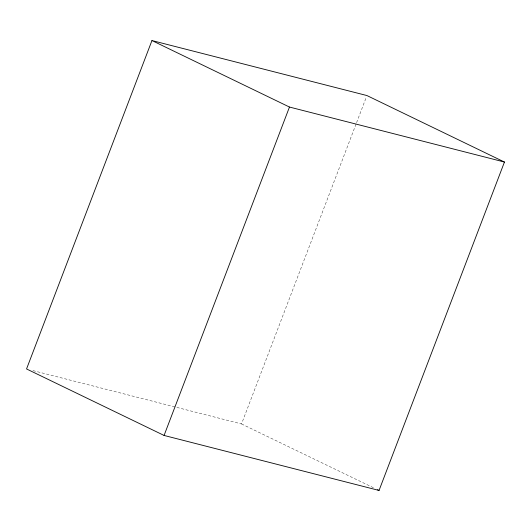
<?xml version="1.0" encoding="UTF-8"?>
<svg xmlns="http://www.w3.org/2000/svg" width="531" height="531" viewBox="0 0 531 531"><rect width="100%" height="100%" fill="white"/><g stroke="black" fill="none" stroke-linecap="round" stroke-linejoin="round"><path stroke-width="0.4" stroke-dasharray="2.65 1.99" d="M32.968 370.598L241.525 423.95L356.281 123.438M356.58 122.661L366.337 97.107M241.525 423.95L373.844 487.929"/><path stroke-width="0.8" d="M151.952 40.555L26.55 368.952L164.072 435.447L379.048 490.445L504.45 162.048L366.928 95.553L151.952 40.555L289.475 107.05L504.45 162.048M164.072 435.447L289.475 107.05M377.561 489.721L379.048 490.445"/></g></svg>
